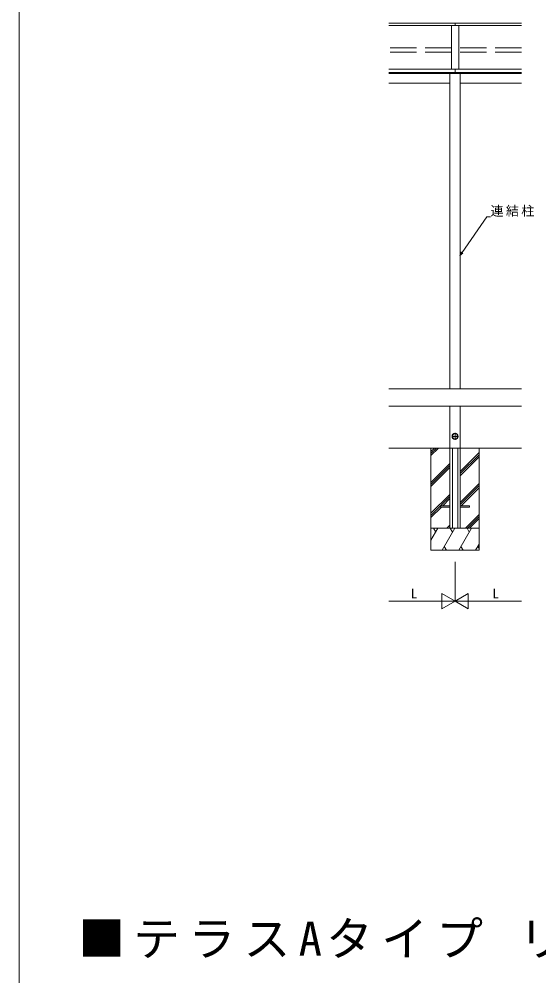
# Model space of a CAD drawing. Units: millimetres, scale not verified. Extents: x -7920 to 7920, y -12800 to 12777.
# Drawn here: x -7920 to -4357, y -317 to 6241 of the extents above; entities that cross this region are included whole.
import ezdxf
from ezdxf.enums import TextEntityAlignment as Align

# ---------------------------------------------------------------- set-up
doc = ezdxf.new("R2010")
doc.units = ezdxf.units.MM
doc.header["$LTSCALE"] = 60
doc.linetypes.add('USER1', pattern=[4, 3, -1])
for name, color, linetype, lineweight in [('0-1_USER1', 7, 'Continuous', 18), ('0-2_YKK_ZWAK', 7, 'Continuous', 18), ('0-3_YKK_12', 2, 'Continuous', 18), ('0-4_YKK_A1', 4, 'Continuous', 18), ('0-6_YKK_D', 6, 'Continuous', 18), ('0-7_YKK_Z1', 7, 'Continuous', 18)]:
    doc.layers.add(name, color=color, linetype=linetype, lineweight=lineweight)
doc.styles.add('ＭＳ ゴシック', font='')
doc.styles.get('ＭＳ ゴシック').set_extended_font_data('MS Gothic')

msp = doc.modelspace()

# ---------------------------------------------------------------- linework, layer by layer
at = {"layer": '0-2_YKK_ZWAK'}
msp.add_line((-7920, -12800), (-7920, 12160), dxfattribs=at)
at = {"layer": '0-3_YKK_12'}
for p, q in [((-4476.83, 3707.39), (-5386.83, 3707.39)), ((-4476.83, 3587.39), (-5386.83, 3587.39))]:
    msp.add_line(p, q, dxfattribs=at)
at = {"layer": '0-4_YKK_A1'}
for p, q in [((-5386.83, 6213.93), (-4476.83, 6213.93)), ((-5386.83, 6197.92), (-4476.83, 6197.92)), ((-4956.83, 6197.92), (-4956.83, 5899.26)), ((-4931.83, 6213.93), (-4931.83, 6197.92)), ((-4906.83, 6197.92), (-4906.83, 5899.26)), ((-5386.83, 5899.26), (-4476.83, 5899.26)), ((-4476.83, 5876.39), (-5386.83, 5876.39)), ((-4476.83, 5872.39), (-5386.83, 5872.39)), ((-4476.83, 5868.39), (-5386.83, 5868.39)), ((-4966.83, 5868.39), (-4966.83, 3707.39)), ((-4931.83, 5899.26), (-4931.83, 5876.39)), ((-4904.33, 5876.39), (-4904.33, 5868.39)), ((-4896.83, 5868.39), (-4896.83, 3707.39)), ((-4966.83, 5801.39), (-5386.83, 5801.39)), ((-4476.83, 5801.39), (-4896.83, 5801.39)), ((-4966.83, 3587.39), (-4966.83, 3301.39)), ((-4896.83, 3587.39), (-4896.83, 3301.39)), ((-4908.83, 3381.39), (-4954.83, 3381.39)), ((-4946.58, 3392.77), (-4946.58, 3370)), ((-4931.83, 3358.36), (-4931.83, 3404.41)), ((-4917.08, 3370), (-4917.08, 3392.77)), ((-4966.83, 3301.39), (-4966.83, 2751.39)), ((-4949.83, 3301.39), (-4949.83, 2751.39)), ((-4913.83, 3301.39), (-4913.83, 2751.39)), ((-4896.83, 3301.39), (-4896.83, 2751.39))]:
    msp.add_line(p, q, dxfattribs=at)
at = {"layer": '0-4_YKK_A1', "linetype": 'USER1'}
for p, q in [((-4956.83, 6044.41), (-5386.83, 6044.41)), ((-4476.83, 6044.41), (-4906.83, 6044.41)), ((-4956.83, 6015.77), (-5386.83, 6015.77)), ((-4476.83, 6015.77), (-4906.83, 6015.77)), ((-5031.83, 2896.89), (-5031.83, 2905.89)), ((-5031.83, 2905.89), (-4966.83, 2905.89)), ((-4966.83, 2896.89), (-5031.83, 2896.89)), ((-4896.83, 2905.89), (-4831.83, 2905.89)), ((-4831.83, 2896.89), (-4896.83, 2896.89)), ((-4831.83, 2905.89), (-4831.83, 2896.89))]:
    msp.add_line(p, q, dxfattribs=at)
at = {"layer": '0-4_YKK_A1'}
for radius in [20.67, 19]:
    msp.add_circle((-4931.83, 3381.39), radius, dxfattribs=at)
for start, end in [(142.33411, 217.66589), (322.33411, 37.66589)]:
    msp.add_arc((-4931.83, 3381.39), 18.63, start, end, dxfattribs=at)
at = {"layer": '0-6_YKK_D'}
for p, q in [((-4883.73, 4641.86), (-4715.2, 4885.7)), ((-4715.2, 4885.7), (-4689.1, 4885.7)), ((-4898.23, 4620.88), (-4889.35, 4645.74)), ((-4898.23, 4620.88), (-4883.73, 4641.86)), ((-4878.11, 4637.97), (-4898.23, 4620.88)), ((-4931.83, 2521.39), (-4931.83, 2250.39)), ((-4931.83, 2521.39), (-4931.83, 2250.39)), ((-5022.76, 2303.89), (-5022.76, 2198.89)), ((-4931.83, 2251.39), (-5022.76, 2303.89)), ((-4931.83, 2251.39), (-4840.9, 2303.89)), ((-4840.9, 2198.89), (-4840.9, 2303.89)), ((-5036.83, 2251.39), (-5386.83, 2251.39)), ((-4931.83, 2251.39), (-5113.7, 2251.39)), ((-4931.83, 2251.39), (-5022.76, 2198.89)), ((-4931.83, 2251.39), (-4749.97, 2251.39)), ((-4931.83, 2251.39), (-4840.9, 2198.89)), ((-4826.83, 2251.39), (-4476.83, 2251.39))]:
    msp.add_line(p, q, dxfattribs=at)
at = {"layer": '0-7_YKK_Z1'}
for p, q in [((-5386.83, 3301.39), (-4476.83, 3301.39)), ((-5096.83, 3301.39), (-5096.83, 2601.39)), ((-5096.83, 3249.84), (-5045.28, 3301.39)), ((-5096.83, 3263.98), (-5059.43, 3301.39)), ((-5096.83, 3278.13), (-5073.57, 3301.39)), ((-4766.83, 3301.39), (-4766.83, 2601.39)), ((-4896.83, 3139.76), (-4766.83, 3269.76)), ((-4896.83, 3125.62), (-4766.83, 3255.62)), ((-4896.83, 3111.48), (-4766.83, 3241.48)), ((-5096.83, 3065.99), (-4966.83, 3195.99)), ((-5096.83, 3051.85), (-4966.83, 3181.85)), ((-5096.83, 3037.71), (-4966.83, 3167.71)), ((-4896.83, 2927.63), (-4766.83, 3057.63)), ((-4896.83, 2913.49), (-4766.83, 3043.49)), ((-4890.29, 2905.89), (-4766.83, 3029.35)), ((-5096.83, 2853.86), (-4966.83, 2983.86)), ((-5030.66, 2905.89), (-4966.83, 2969.72)), ((-5016.52, 2905.89), (-4966.83, 2955.58)), ((-5096.83, 2839.72), (-5031.83, 2904.72)), ((-5096.83, 2825.58), (-5025.52, 2896.89)), ((-4860.94, 2751.39), (-4766.83, 2845.5)), ((-4846.8, 2751.39), (-4766.83, 2831.36)), ((-4987.17, 2751.39), (-4966.83, 2771.73)), ((-4973.03, 2751.39), (-4966.83, 2757.59)), ((-4832.66, 2751.39), (-4766.83, 2817.22)), ((-5096.83, 2669.91), (-5049.79, 2751.39)), ((-4766.83, 2751.39), (-5096.83, 2751.39)), ((-5064.79, 2725.41), (-5079.79, 2751.39)), ((-5020.92, 2601.39), (-4934.32, 2751.39)), ((-4949.32, 2725.41), (-4964.32, 2751.39)), ((-4906.35, 2601.39), (-4819.75, 2751.39)), ((-4834.75, 2725.41), (-4849.75, 2751.39)), ((-5005.92, 2627.37), (-4990.93, 2601.39)), ((-4891.35, 2627.37), (-4876.36, 2601.39)), ((-4790.88, 2601.39), (-4767.28, 2642.27)), ((-4775.88, 2627.37), (-4766.83, 2611.68)), ((-5096.83, 2601.39), (-4766.83, 2601.39))]:
    msp.add_line(p, q, dxfattribs=at)

# ---------------------------------------------------------------- texts
at = {"layer": '0-1_USER1', "insert": (-7514.35, -205.54), "char_height": 234.6, "attachment_point": 7, "style": 'ＭＳ ゴシック'}
msp.add_mtext('\\T1.18;■テラスAタイプ\\~リウッドデッキ納まり', dxfattribs=at)
at = {"layer": '0-6_YKK_D', "color": 7, "style": 'ＭＳ ゴシック'}
for p in [(-5235.83, 2251.99), (-4675.83, 2252.19)]:
    msp.add_text('L', height=65.98, dxfattribs=at).set_placement(p, align=Align.BOTTOM_LEFT)
at = {"layer": '0-6_YKK_D', "color": 7, "insert": (-4689.1, 4886.3), "char_height": 65.98, "attachment_point": 7, "style": 'ＭＳ ゴシック'}
msp.add_mtext('\\T1.17;連結柱', dxfattribs=at)

doc.saveas('drawing.dxf')
